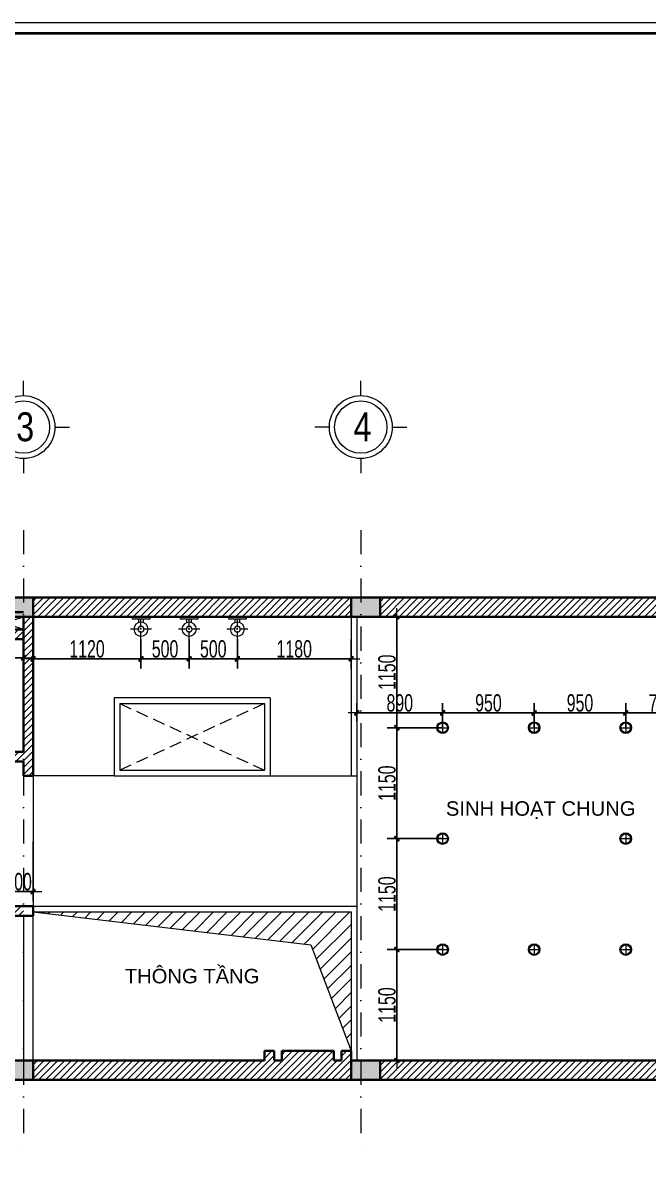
# Model space of a CAD drawing. Header units: inches. Extents: x 921646 to 2157952, y -92667 to 262089.
# Drawn here: x 1994589 to 2001075, y 54693 to 66596 of the extents above; entities that cross this region are included whole.
import ezdxf
from ezdxf.enums import TextEntityAlignment as Align

# ---------------------------------------------------------------- set-up
doc = ezdxf.new("R2010")
doc.units = ezdxf.units.IN
doc.header["$MEASUREMENT"] = 0
for name, pattern in [('CENTER', [2, 1.25, -0.25, 0.25, -0.25]), ('DASHDOT', [1, 0.5, -0.25, 0, -0.25]), ('HIDDEN', [9.525, 6.35, -3.175])]:
    doc.linetypes.add(name, pattern=pattern)
doc.layers.get('0').update_dxf_attribs({"lineweight": 9})
doc.layers.get('DEFPOINTS').update_dxf_attribs({"lineweight": 9})
for name, color, linetype, lineweight in [('00 gach chiu lua', 30, 'Continuous', 13), ('01-WALL', 10, 'Continuous', 35), ('04-TRUC', 40, 'DASHDOT', 9), ('09-DIMOUT', 251, 'Continuous', 9), ('13-VATDUNG', 104, 'Continuous', 13), ('14 KHUAT', 106, 'HIDDEN', 13), ('Cp Net Manh 0.15', 8, 'Continuous', 15), ('Cp Net Thep 0.40', 2, 'Continuous', 40), ('Cp Text 0.15', 3, 'Continuous', 15), ('DIEN-TB', 12, 'Continuous', 5)]:
    doc.layers.add(name, color=color, linetype=linetype, lineweight=lineweight)
doc.layers.add('02-TEXT', color=7, linetype='Continuous')
doc.styles.add('C', font='VHARIAL.TTF')
doc.styles.add('KICHTHUOC', font='VHELVCN.TTF', dxfattribs={"width": 0.8})
doc.styles.add('VHELVEN', font='VHELVEN.TTF')
doc.styles.add('VNI-HELVE', font='VHELVEB.TTF', dxfattribs={"width": 0.8})
doc.dimstyles.new('Copy of 100', dxfattribs={"dimscale": 100, "dimtxt": 1.8, "dimasz": 0.003, "dimexe": 1, "dimexo": 0, "dimgap": 0.1, "dimtad": 1, "dimdec": 0, "dimdsep": 46, "dimtxsty": 'KICHTHUOC', "dimblk": '1A', "dimcen": 0.001, "dimdle": 1.5, "dimclrt": 3, "dimadec": 0, "dimazin": 0, "dimtfac": 1, "dimtdec": 0, "dimtix": 1, "dimtmove": 2, "dimatfit": 3, "dimldrblk": '1A', "dimfxl": 1, "dimtolj": 1, "dimtzin": 0, "dimarcsym": 0})

# ---------------------------------------------------------------- blocks, each defined once
blk = doc.blocks.new('DDDD')
at = {"layer": '09-DIMOUT'}
h = blk.add_hatch(color=256, dxfattribs=at)
h.dxf.hatch_style = 1
h.paths.add_polyline_path([(1648738, 63343), (1649038, 63343), (1649038, 63543), (1648738, 63543)])
at = {"layer": '01-WALL'}
blk.add_lwpolyline([(1648738, 63343), (1649038, 63343), (1649038, 63543), (1648738, 63543)], close=True, dxfattribs=at)
blk = doc.blocks.new('luoi')
at = {"layer": '04-TRUC', "ltscale": 500}
for p, q in [((1739522, 130293), (1739522, 123908)), ((1743022, 130293), (1743022, 123890)), ((1728931, 129594), (1752564, 129594)), ((1728830, 124594), (1752564, 124594))]:
    blk.add_line(p, q, dxfattribs=at)
at = {"layer": '09-DIMOUT', "xscale": -1, "rotation": 180}
for p in [(90584, 192937), (94184, 192937), (90584, 188137), (94184, 188137)]:
    blk.add_blockref('DDDD', p, dxfattribs=at)
blk = doc.blocks.new('tuong t2')
at = {"layer": '09-DIMOUT'}
h = blk.add_hatch(dxfattribs=at)
h.set_pattern_fill('ANSI31', color=256, scale=400)
h.set_pattern_definition([(45, (-254796.685, -87721.633), (-35.355339, 35.355339), [])])
h.paths.add_polyline_path([(1739598, 112789), (1735698, 112789), (1735698, 112589), (1739598, 112589)])
h.paths.add_polyline_path([(1735398, 112789), (1733598, 112789), (1733598, 112589), (1735398, 112589)])
h.paths.add_polyline_path([(1735198, 113389), (1735098, 113389), (1735098, 112789), (1735198, 112789)])
h.paths.add_polyline_path([(1733398, 112789), (1731738, 112789), (1731738, 112589), (1733398, 112589)])
h.paths.add_polyline_path([(1733398, 115689), (1733198, 115689), (1733198, 115589), (1733398, 115589)])
h.paths.add_polyline_path([(1735198, 115889), (1735248, 115889), (1735248, 115989), (1735098, 115989), (1735098, 115689), (1733398, 115689), (1733398, 115589), (1735098, 115589), (1735098, 115189), (1735198, 115189)])
h.paths.add_polyline_path([(1733398, 117389), (1733398, 117589), (1733198, 117589), (1733198, 117389), (1733398, 117389)])
h.paths.add_polyline_path([(1735398, 117589), (1733598, 117589), (1733598, 117389), (1735198, 117389), (1735398, 117389)])
h.paths.add_polyline_path([(1739798, 115989), (1737478, 115989), (1737478, 116089), (1737378, 116089), (1737378, 115989), (1736048, 115989), (1736048, 115889), (1739298, 115889), (1739298, 115739), (1739398, 115739), (1739398, 115889), (1739798, 115889)])
h.paths.add_polyline_path([(1737478, 117389), (1737378, 117389), (1737378, 116789), (1737478, 116789)])
h.paths.add_polyline_path([(1739898, 117389), (1739798, 117389), (1739798, 115989), (1739798, 115739), (1739898, 115739)])
h.paths.add_polyline_path([(1739798, 117259), (1739398, 117259), (1739398, 117389), (1739298, 117389), (1739298, 117159), (1739798, 117159)])
h.paths.add_polyline_path([(1739398, 114839), (1739298, 114839), (1739298, 114289), (1739798, 114289), (1739798, 114389), (1739398, 114389)])
h.paths.add_polyline_path([(1743198, 112789), (1743198, 112889), (1743098, 112889), (1743098, 112789), (1743018, 112789), (1743018, 112875), (1742987, 112889), (1742478, 112889), (1742478, 112789), (1742398, 112789), (1742398, 112889), (1742298, 112889), (1742298, 112789), (1739898, 112789), (1739898, 112589), (1743198, 112589)])
h.paths.add_polyline_path([(1743198, 117589), (1739898, 117589), (1739898, 117389), (1743198, 117389)])
h.paths.add_polyline_path([(1746798, 117589), (1743498, 117589), (1743498, 117389), (1746798, 117389)])
h.paths.add_polyline_path([(1746798, 112789), (1743498, 112789), (1743498, 112589), (1746798, 112589)])
h.paths.add_polyline_path([(1751598, 112739), (1751548, 112739), (1751548, 113189), (1751698, 113189), (1751698, 113289), (1751448, 113289), (1751448, 112739), (1748548, 112739), (1748548, 113289), (1748448, 113289), (1748448, 112789), (1747098, 112789), (1747098, 112589), (1751598, 112589)])
h.paths.add_polyline_path([(1751898, 114189), (1751548, 114189), (1751548, 114089), (1751698, 114089), (1751698, 113602), (1751898, 113602)])
h.paths.add_polyline_path([(1751898, 113602), (1751698, 113602), (1751698, 113289), (1751698, 112789), (1751898, 112789)])
h.paths.add_polyline_path([(1751048, 114189), (1750698, 114189), (1750698, 114689), (1750598, 114689), (1750598, 114189), (1747898, 114189), (1747898, 114089), (1748448, 114089), (1748448, 113989), (1748548, 113989), (1748548, 114089), (1751048, 114089)])
h.paths.add_polyline_path([(1746898, 117389), (1746798, 117389), (1746798, 114089), (1746898, 114089)])
h.paths.add_polyline_path([(1746998, 114189), (1746898, 114189), (1746898, 114089), (1746998, 114089)])
h.paths.add_polyline_path([(1751598, 117589), (1750698, 117589), (1747098, 117589), (1747098, 117439), (1750598, 117439), (1750598, 116990), (1750598, 116889), (1750698, 116889), (1750698, 117389), (1751598, 117389)])
h.paths.add_polyline_path([(1751898, 117389), (1751798, 117389), (1751798, 114189), (1751898, 114189)])
h.paths.add_polyline_path([(1739598, 117439), (1739298, 117439), (1739298, 117389), (1739598, 117389)])
at = {"layer": '01-WALL'}
for p, q in [((1733198, 117589), (1750698, 117589)), ((1739798, 117439), (1737478, 117439)), ((1739798, 117389), (1739798, 115989)), ((1739798, 117389), (1739798, 117159)), ((1746860, 117389), (1739860, 117389)), ((1739898, 117389), (1739898, 115739)), ((1739398, 117259), (1739798, 117259)), ((1739298, 117159), (1739798, 117159)), ((1739898, 116489), (1739898, 115739)), ((1737478, 115989), (1739798, 115989)), ((1739398, 115889), (1739798, 115889)), ((1739798, 115889), (1739798, 115739)), ((1739898, 115739), (1739798, 115739)), ((1739398, 114389), (1739898, 114389)), ((1739898, 114389), (1739898, 114289)), ((1739298, 114289), (1739898, 114289)), ((1742398, 112889), (1742298, 112889)), ((1742298, 112889), (1742298, 112789)), ((1742398, 112889), (1742398, 112789)), ((1743018, 112889), (1742478, 112889)), ((1742478, 112889), (1742478, 112789)), ((1743018, 112889), (1743018, 112789)), ((1743198, 112889), (1743098, 112889)), ((1743098, 112889), (1743098, 112789)), ((1743198, 112889), (1743198, 112789)), ((1742298, 112789), (1731738, 112789)), ((1742478, 112789), (1742398, 112789)), ((1742478, 112789), (1742398, 112789)), ((1743098, 112789), (1743018, 112789)), ((1743098, 112789), (1743018, 112789)), ((1743198, 112789), (1748448, 112789)), ((1751898, 112589), (1731738, 112589))]:
    blk.add_line(p, q, dxfattribs=at)
at = {"layer": '09-DIMOUT'}
for p, q in [((1739398, 117259), (1739798, 117389)), ((1739798, 117259), (1739398, 117389))]:
    blk.add_line(p, q, dxfattribs=at)
blk = doc.blocks.new('A$C788F0ACE')
at = {"layer": 'Cp Net Manh 0.15', "linetype": 'Continuous'}
for p, q in [((0, 300), (0, 440)), ((-300, 0), (-440, 0)), ((300, 0), (440, 0)), ((0, -300), (0, -440))]:
    blk.add_line(p, q, dxfattribs=at)
for radius in [300, 250]:
    blk.add_circle((0, 0), radius, dxfattribs=at)
at = {"layer": 'Cp Text 0.15', "color": 7, "linetype": 'Continuous', "style": 'VHELVEN'}
blk.add_attdef('TRUC', text='', height=280, dxfattribs=at).set_placement((94, 1), align=Align.MIDDLE_CENTER)
blk = doc.blocks.new('dim')
at = {"layer": 'Cp Text 0.15'}
ref = blk.add_blockref('A$C788F0ACE', (1959378.4, 205712.9), dxfattribs=dict(at, xscale=1.086778053933425, yscale=1.086778053933425, zscale=1.086778053933425, rotation=180))
ref.add_attrib('TRUC', '3', dxfattribs={"layer": '0', "color": 3, "height": 300, "style": 'VNI-HELVE', "width": 0.8}).set_placement((1959396.2, 205716.2), align=Align.MIDDLE_CENTER)
ref = blk.add_blockref('A$C788F0ACE', (1962878.4, 205712.9), dxfattribs=dict(at, xscale=1.086778053933425, yscale=1.086778053933425, zscale=1.086778053933425, rotation=180))
ref.add_attrib('TRUC', '4', dxfattribs={"layer": '0', "color": 3, "height": 300, "style": 'VNI-HELVE', "width": 0.8}).set_placement((1962896.2, 205716.2), align=Align.MIDDLE_CENTER)
blk = doc.blocks.new('Khung Ht dep')
at = {"layer": 'Cp Net Thep 0.40', "color": 106, "flags": 128}
blk.add_lwpolyline([(30380, 21415), (30380, 1792), (3162, 1792), (3162, 21415)], close=True, dxfattribs=at)
at = {"layer": 'DEFPOINTS', "ltscale": 100}
blk.add_lwpolyline([(30430, 1692), (30430, 21515), (1912, 21515), (1912, 1692)], close=True, dxfattribs=at)
blk = doc.blocks.new('ád')
at = {"layer": '09-DIMOUT'}
for p, q in [((1953628, 58712), (1953728, 58712)), ((1953678, 58762), (1953678, 58662))]:
    blk.add_line(p, q, dxfattribs=at)
for radius in [60, 50]:
    blk.add_circle((1953678, 58712), radius, dxfattribs=at)
blk = doc.blocks.new('KTHUOC')
blk.add_hatch(color=256).paths.add_polyline_path([(-71, -42), (42, 71, -1), (71, 42), (-42, -71, -1)])
for p, q in [((-14, 14), (14, -14)), ((0, -200), (0, 200)), ((-300, 0), (300, 0))]:
    blk.add_line(p, q)
for points in [[(42, 71), (-71, -42)], [(-42, -71), (71, 42)]]:
    blk.add_lwpolyline(points)
for centre, start, end in [((57, 57), 315, 135), ((-57, -57), 135, 315)]:
    blk.add_arc(centre, 20, start, end)
blk = doc.blocks.new('1A')
at = {"layer": '00 gach chiu lua'}
blk.add_blockref('KTHUOC', (0, 0), dxfattribs=at)
blk = doc.blocks.new('*D433')
at = {"layer": '09-DIMOUT', "color": 0, "lineweight": -2, "transparency": 16777216}
for p, q in [((1994394, 58109), (1994394, 57490)), ((1994694, 58109), (1994694, 57490)), ((1994395, 57590), (1994694, 57590))]:
    blk.add_line(p, q, dxfattribs=at)
at = {"layer": 'DEFPOINTS', "color": 0, "transparency": 16777216}
for p in [(1994394, 58109), (1994694, 58109), (1994694, 57590)]:
    blk.add_point(p, dxfattribs=at)
at = {"layer": '09-DIMOUT', "color": 0, "lineweight": -2, "transparency": 16777216, "xscale": 0.3, "yscale": 0.3, "zscale": 0.3, "rotation": 180}
blk.add_blockref('1A', (1994394, 57590), dxfattribs=at)
at = {"layer": '09-DIMOUT', "color": 0, "lineweight": -2, "transparency": 16777216, "xscale": 0.3, "yscale": 0.3, "zscale": 0.3}
blk.add_blockref('1A', (1994694, 57590), dxfattribs=at)
at = {"layer": '09-DIMOUT', "color": 3, "transparency": 16777216, "insert": (1994544, 57692), "char_height": 180, "attachment_point": 5, "style": 'KICHTHUOC'}
blk.add_mtext('\\A1;300', dxfattribs=at)
blk = doc.blocks.new('*D444')
at = {"layer": '09-DIMOUT', "color": 0, "lineweight": -2, "transparency": 16777216}
for p, q in [((1994044, 59819), (1994044, 60114)), ((1994594, 59739), (1994594, 60114)), ((1994045, 60014), (1994594, 60014))]:
    blk.add_line(p, q, dxfattribs=at)
at = {"layer": 'DEFPOINTS', "color": 0, "transparency": 16777216}
for p in [(1994594, 60014), (1994044, 59819), (1994594, 59739)]:
    blk.add_point(p, dxfattribs=at)
at = {"layer": '09-DIMOUT', "color": 0, "lineweight": -2, "transparency": 16777216, "xscale": 0.3, "yscale": 0.3, "zscale": 0.3, "rotation": 180}
blk.add_blockref('1A', (1994044, 60014), dxfattribs=at)
at = {"layer": '09-DIMOUT', "color": 0, "lineweight": -2, "transparency": 16777216, "xscale": 0.3, "yscale": 0.3, "zscale": 0.3}
blk.add_blockref('1A', (1994594, 60014), dxfattribs=at)
at = {"layer": '09-DIMOUT', "color": 3, "transparency": 16777216, "insert": (1994319, 60116), "char_height": 180, "attachment_point": 5, "style": 'KICHTHUOC'}
blk.add_mtext('\\A1;550', dxfattribs=at)
blk = doc.blocks.new('*D446')
at = {"layer": '09-DIMOUT', "color": 0, "lineweight": -2, "transparency": 16777216}
for p, q in [((1998944, 60439), (1998369, 60439)), ((1998469, 59289), (1998469, 60439)), ((1998944, 59289), (1998369, 59289))]:
    blk.add_line(p, q, dxfattribs=at)
at = {"layer": 'DEFPOINTS', "color": 0, "transparency": 16777216}
for p in [(1998469, 60439), (1998944, 60439), (1998944, 59289)]:
    blk.add_point(p, dxfattribs=at)
at = {"layer": '09-DIMOUT', "color": 0, "lineweight": -2, "transparency": 16777216, "xscale": 0.3, "yscale": 0.3, "zscale": 0.3}
for p, rotation in [((1998469, 60439), 90), ((1998469, 59289), 270)]:
    blk.add_blockref('1A', p, dxfattribs=dict(at, rotation=rotation))
at = {"layer": '09-DIMOUT', "color": 3, "transparency": 16777216, "insert": (1998367, 59864), "char_height": 180, "attachment_point": 5, "rotation": 90, "style": 'KICHTHUOC'}
blk.add_mtext('\\A1;1150', dxfattribs=at)
blk = doc.blocks.new('*D447')
at = {"layer": '09-DIMOUT', "color": 0, "lineweight": -2, "transparency": 16777216}
for p, q in [((1998944, 59289), (1998369, 59289)), ((1998469, 59289), (1998469, 58139)), ((1998944, 58139), (1998369, 58139))]:
    blk.add_line(p, q, dxfattribs=at)
at = {"layer": 'DEFPOINTS', "color": 0, "transparency": 16777216}
for p in [(1998944, 59289), (1998469, 58139), (1998944, 58139)]:
    blk.add_point(p, dxfattribs=at)
at = {"layer": '09-DIMOUT', "color": 0, "lineweight": -2, "transparency": 16777216, "xscale": 0.3, "yscale": 0.3, "zscale": 0.3}
for p, rotation in [((1998469, 59289), 90), ((1998469, 58139), 270)]:
    blk.add_blockref('1A', p, dxfattribs=dict(at, rotation=rotation))
at = {"layer": '09-DIMOUT', "color": 3, "transparency": 16777216, "insert": (1998367, 58714), "char_height": 180, "attachment_point": 5, "rotation": 90, "style": 'KICHTHUOC'}
blk.add_mtext('\\A1;1150', dxfattribs=at)
blk = doc.blocks.new('*D448')
at = {"layer": '09-DIMOUT', "color": 0, "lineweight": -2, "transparency": 16777216}
for p, q in [((1998944, 58139), (1998369, 58139)), ((1998469, 58139), (1998469, 56989)), ((1998944, 56989), (1998369, 56989))]:
    blk.add_line(p, q, dxfattribs=at)
at = {"layer": 'DEFPOINTS', "color": 0, "transparency": 16777216}
for p in [(1998944, 58139), (1998469, 56989), (1998944, 56989)]:
    blk.add_point(p, dxfattribs=at)
at = {"layer": '09-DIMOUT', "color": 0, "lineweight": -2, "transparency": 16777216, "xscale": 0.3, "yscale": 0.3, "zscale": 0.3}
for p, rotation in [((1998469, 58139), 90), ((1998469, 56989), 270)]:
    blk.add_blockref('1A', p, dxfattribs=dict(at, rotation=rotation))
at = {"layer": '09-DIMOUT', "color": 3, "transparency": 16777216, "insert": (1998367, 57564), "char_height": 180, "attachment_point": 5, "rotation": 90, "style": 'KICHTHUOC'}
blk.add_mtext('\\A1;1150', dxfattribs=at)
blk = doc.blocks.new('*D449')
at = {"layer": '09-DIMOUT', "color": 0, "lineweight": -2, "transparency": 16777216}
for p, q in [((1998944, 56989), (1998369, 56989)), ((1998469, 56989), (1998469, 55839)), ((1998869, 55839), (1998369, 55839))]:
    blk.add_line(p, q, dxfattribs=at)
at = {"layer": 'DEFPOINTS', "color": 0, "transparency": 16777216}
for p in [(1998944, 56989), (1998469, 55839), (1998869, 55839)]:
    blk.add_point(p, dxfattribs=at)
at = {"layer": '09-DIMOUT', "color": 0, "lineweight": -2, "transparency": 16777216, "xscale": 0.3, "yscale": 0.3, "zscale": 0.3}
for p, rotation in [((1998469, 56989), 90), ((1998469, 55839), 270)]:
    blk.add_blockref('1A', p, dxfattribs=dict(at, rotation=rotation))
at = {"layer": '09-DIMOUT', "color": 3, "transparency": 16777216, "insert": (1998367, 56414), "char_height": 180, "attachment_point": 5, "rotation": 90, "style": 'KICHTHUOC'}
blk.add_mtext('\\A1;1150', dxfattribs=at)
blk = doc.blocks.new('*D450')
at = {"layer": '09-DIMOUT', "color": 0, "lineweight": -2, "transparency": 16777216}
for p, q in [((1998054, 59353), (1998054, 59543)), ((1998944, 59289), (1998944, 59543)), ((1998055, 59443), (1998944, 59443))]:
    blk.add_line(p, q, dxfattribs=at)
at = {"layer": 'DEFPOINTS', "color": 0, "transparency": 16777216}
for p in [(1998944, 59443), (1998054, 59353), (1998944, 59289)]:
    blk.add_point(p, dxfattribs=at)
at = {"layer": '09-DIMOUT', "color": 0, "lineweight": -2, "transparency": 16777216, "xscale": 0.3, "yscale": 0.3, "zscale": 0.3, "rotation": 180}
blk.add_blockref('1A', (1998054, 59443), dxfattribs=at)
at = {"layer": '09-DIMOUT', "color": 0, "lineweight": -2, "transparency": 16777216, "xscale": 0.3, "yscale": 0.3, "zscale": 0.3}
blk.add_blockref('1A', (1998944, 59443), dxfattribs=at)
at = {"layer": '09-DIMOUT', "color": 3, "transparency": 16777216, "insert": (1998499, 59545), "char_height": 180, "attachment_point": 5, "style": 'KICHTHUOC'}
blk.add_mtext('\\A1;890', dxfattribs=at)
blk = doc.blocks.new('*D451')
at = {"layer": '09-DIMOUT', "color": 0, "lineweight": -2, "transparency": 16777216}
for p, q in [((1998944, 59289), (1998944, 59543)), ((1999894, 59289), (1999894, 59543)), ((1998945, 59443), (1999894, 59443))]:
    blk.add_line(p, q, dxfattribs=at)
at = {"layer": 'DEFPOINTS', "color": 0, "transparency": 16777216}
for p in [(1999894, 59443), (1998944, 59289), (1999894, 59289)]:
    blk.add_point(p, dxfattribs=at)
at = {"layer": '09-DIMOUT', "color": 0, "lineweight": -2, "transparency": 16777216, "xscale": 0.3, "yscale": 0.3, "zscale": 0.3, "rotation": 180}
blk.add_blockref('1A', (1998944, 59443), dxfattribs=at)
at = {"layer": '09-DIMOUT', "color": 0, "lineweight": -2, "transparency": 16777216, "xscale": 0.3, "yscale": 0.3, "zscale": 0.3}
blk.add_blockref('1A', (1999894, 59443), dxfattribs=at)
at = {"layer": '09-DIMOUT', "color": 3, "transparency": 16777216, "insert": (1999419, 59545), "char_height": 180, "attachment_point": 5, "style": 'KICHTHUOC'}
blk.add_mtext('\\A1;950', dxfattribs=at)
blk = doc.blocks.new('*D452')
at = {"layer": '09-DIMOUT', "color": 0, "lineweight": -2, "transparency": 16777216}
for p, q in [((1999894, 59289), (1999894, 59543)), ((2000844, 59289), (2000844, 59543)), ((1999895, 59443), (2000844, 59443))]:
    blk.add_line(p, q, dxfattribs=at)
at = {"layer": 'DEFPOINTS', "color": 0, "transparency": 16777216}
for p in [(2000844, 59443), (1999894, 59289), (2000844, 59289)]:
    blk.add_point(p, dxfattribs=at)
at = {"layer": '09-DIMOUT', "color": 0, "lineweight": -2, "transparency": 16777216, "xscale": 0.3, "yscale": 0.3, "zscale": 0.3, "rotation": 180}
blk.add_blockref('1A', (1999894, 59443), dxfattribs=at)
at = {"layer": '09-DIMOUT', "color": 0, "lineweight": -2, "transparency": 16777216, "xscale": 0.3, "yscale": 0.3, "zscale": 0.3}
blk.add_blockref('1A', (2000844, 59443), dxfattribs=at)
at = {"layer": '09-DIMOUT', "color": 3, "transparency": 16777216, "insert": (2000369, 59545), "char_height": 180, "attachment_point": 5, "style": 'KICHTHUOC'}
blk.add_mtext('\\A1;950', dxfattribs=at)
blk = doc.blocks.new('*D453')
at = {"layer": '09-DIMOUT', "color": 0, "lineweight": -2, "transparency": 16777216}
for p, q in [((2000844, 59289), (2000844, 59543)), ((2001594, 59253), (2001594, 59543)), ((2000845, 59443), (2001594, 59443))]:
    blk.add_line(p, q, dxfattribs=at)
at = {"layer": 'DEFPOINTS', "color": 0, "transparency": 16777216}
for p in [(2001594, 59443), (2000844, 59289), (2001594, 59253)]:
    blk.add_point(p, dxfattribs=at)
at = {"layer": '09-DIMOUT', "color": 0, "lineweight": -2, "transparency": 16777216, "xscale": 0.3, "yscale": 0.3, "zscale": 0.3, "rotation": 180}
blk.add_blockref('1A', (2000844, 59443), dxfattribs=at)
at = {"layer": '09-DIMOUT', "color": 0, "lineweight": -2, "transparency": 16777216, "xscale": 0.3, "yscale": 0.3, "zscale": 0.3}
blk.add_blockref('1A', (2001594, 59443), dxfattribs=at)
at = {"layer": '09-DIMOUT', "color": 3, "transparency": 16777216, "insert": (2001219, 59545), "char_height": 180, "attachment_point": 5, "style": 'KICHTHUOC'}
blk.add_mtext('\\A1;750', dxfattribs=at)
blk = doc.blocks.new('ĐÈN ỐP TƯỜNG RÀO')
at = {"layer": 'DIEN-TB', "color": 8, "linetype": 'CENTER', "ltscale": 80}
for p, q in [((-5, 276), (-5, 26)), ((120, 151), (-130, 151))]:
    blk.add_line(p, q, dxfattribs=at)
at = {"layer": 'DIEN-TB', "lineweight": 5, "ltscale": 50}
for p, q in [((-32, 70), (-32, 23)), ((23, 70), (23, 23))]:
    blk.add_line(p, q, dxfattribs=at)
blk.add_lwpolyline([(-111, 23), (102, 23), (102, 0), (-111, 0)], close=True, dxfattribs=at)
at = {"layer": 'DIEN-TB', "color": 30}
blk.add_circle((-5, 151), 85, dxfattribs=at)
at = {"layer": 'DIEN-TB', "color": 0, "ltscale": 0.05}
blk.add_circle((-5, 151), 35, dxfattribs=at)
blk = doc.blocks.new('*D1020')
at = {"layer": '09-DIMOUT', "color": 0, "lineweight": -2, "transparency": 16777216}
for p, q in [((1994694, 60439), (1994694, 59903)), ((1995814, 60204), (1995814, 59903)), ((1994695, 60003), (1995814, 60003))]:
    blk.add_line(p, q, dxfattribs=at)
at = {"layer": 'DEFPOINTS', "color": 0, "transparency": 16777216}
for p in [(1994694, 60439), (1995814, 60204), (1995814, 60003)]:
    blk.add_point(p, dxfattribs=at)
at = {"layer": '09-DIMOUT', "color": 0, "lineweight": -2, "transparency": 16777216, "xscale": 0.3, "yscale": 0.3, "zscale": 0.3, "rotation": 180}
blk.add_blockref('1A', (1994694, 60003), dxfattribs=at)
at = {"layer": '09-DIMOUT', "color": 0, "lineweight": -2, "transparency": 16777216, "xscale": 0.3, "yscale": 0.3, "zscale": 0.3}
blk.add_blockref('1A', (1995814, 60003), dxfattribs=at)
at = {"layer": '09-DIMOUT', "color": 3, "transparency": 16777216, "insert": (1995254, 60105), "char_height": 180, "attachment_point": 5, "style": 'KICHTHUOC'}
blk.add_mtext('\\A1;1120', dxfattribs=at)
blk = doc.blocks.new('*D1021')
at = {"layer": '09-DIMOUT', "color": 0, "lineweight": -2, "transparency": 16777216}
for p, q in [((1995814, 60204), (1995814, 59903)), ((1996314, 60204), (1996314, 59903)), ((1995815, 60003), (1996314, 60003))]:
    blk.add_line(p, q, dxfattribs=at)
at = {"layer": 'DEFPOINTS', "color": 0, "transparency": 16777216}
for p in [(1995814, 60204), (1996314, 60204), (1996314, 60003)]:
    blk.add_point(p, dxfattribs=at)
at = {"layer": '09-DIMOUT', "color": 0, "lineweight": -2, "transparency": 16777216, "xscale": 0.3, "yscale": 0.3, "zscale": 0.3, "rotation": 180}
blk.add_blockref('1A', (1995814, 60003), dxfattribs=at)
at = {"layer": '09-DIMOUT', "color": 0, "lineweight": -2, "transparency": 16777216, "xscale": 0.3, "yscale": 0.3, "zscale": 0.3}
blk.add_blockref('1A', (1996314, 60003), dxfattribs=at)
at = {"layer": '09-DIMOUT', "color": 3, "transparency": 16777216, "insert": (1996064, 60105), "char_height": 180, "attachment_point": 5, "style": 'KICHTHUOC'}
blk.add_mtext('\\A1;500', dxfattribs=at)
blk = doc.blocks.new('*D1022')
at = {"layer": '09-DIMOUT', "color": 0, "lineweight": -2, "transparency": 16777216}
for p, q in [((1996314, 60204), (1996314, 59903)), ((1996814, 60204), (1996814, 59903)), ((1996315, 60003), (1996814, 60003))]:
    blk.add_line(p, q, dxfattribs=at)
at = {"layer": 'DEFPOINTS', "color": 0, "transparency": 16777216}
for p in [(1996314, 60204), (1996814, 60204), (1996814, 60003)]:
    blk.add_point(p, dxfattribs=at)
at = {"layer": '09-DIMOUT', "color": 0, "lineweight": -2, "transparency": 16777216, "xscale": 0.3, "yscale": 0.3, "zscale": 0.3, "rotation": 180}
blk.add_blockref('1A', (1996314, 60003), dxfattribs=at)
at = {"layer": '09-DIMOUT', "color": 0, "lineweight": -2, "transparency": 16777216, "xscale": 0.3, "yscale": 0.3, "zscale": 0.3}
blk.add_blockref('1A', (1996814, 60003), dxfattribs=at)
at = {"layer": '09-DIMOUT', "color": 3, "transparency": 16777216, "insert": (1996564, 60105), "char_height": 180, "attachment_point": 5, "style": 'KICHTHUOC'}
blk.add_mtext('\\A1;500', dxfattribs=at)
blk = doc.blocks.new('*D1023')
at = {"layer": '09-DIMOUT', "color": 0, "lineweight": -2, "transparency": 16777216}
for p, q in [((1996814, 60204), (1996814, 59903)), ((1997994, 60204), (1997994, 59903)), ((1996815, 60003), (1997994, 60003))]:
    blk.add_line(p, q, dxfattribs=at)
at = {"layer": 'DEFPOINTS', "color": 0, "transparency": 16777216}
for p in [(1996814, 60204), (1997994, 60204), (1997994, 60003)]:
    blk.add_point(p, dxfattribs=at)
at = {"layer": '09-DIMOUT', "color": 0, "lineweight": -2, "transparency": 16777216, "xscale": 0.3, "yscale": 0.3, "zscale": 0.3, "rotation": 180}
blk.add_blockref('1A', (1996814, 60003), dxfattribs=at)
at = {"layer": '09-DIMOUT', "color": 0, "lineweight": -2, "transparency": 16777216, "xscale": 0.3, "yscale": 0.3, "zscale": 0.3}
blk.add_blockref('1A', (1997994, 60003), dxfattribs=at)
at = {"layer": '09-DIMOUT', "color": 3, "transparency": 16777216, "insert": (1997404, 60105), "char_height": 180, "attachment_point": 5, "style": 'KICHTHUOC'}
blk.add_mtext('\\A1;1180', dxfattribs=at)

msp = doc.modelspace()

# ---------------------------------------------------------------- hatches: boundary and pattern name
at = {"layer": '09-DIMOUT'}
h = msp.add_hatch(dxfattribs=at)
h.set_pattern_fill('ANSI31', color=256, scale=800)
h.set_pattern_definition([(45, (0, -33394.72), (-70.710678, 70.710678), [])])
h.paths.add_polyline_path([(1997994.4, 57379), (1994694.4, 57379), (1997575.3, 57038.4), (1997994.4, 55939)])

# ---------------------------------------------------------------- linework, layer by layer
for p, q in [((1998054.4, 58789), (1998054.4, 57439)), ((1994694.4, 57379), (1997575.3, 57038.4)), ((1997575.3, 57038.4), (1997994.4, 55939))]:
    msp.add_line(p, q, dxfattribs=at)
msp.add_lwpolyline([(1994694.4, 57339), (1994594.4, 57339), (1994594.4, 55839), (1994694.4, 55839)], close=True, dxfattribs=at)
at = {"layer": '13-VATDUNG'}
for p, q in [((1997994.4, 60439), (1997994.4, 58789)), ((1998054.4, 60439), (1998054.4, 58789)), ((1995534.4, 59599), (1995534.4, 58789)), ((1997154.4, 59599), (1995534.4, 59599)), ((1995594.4, 59539), (1995594.4, 58849)), ((1995594.4, 59539), (1997094.4, 59539)), ((1997094.4, 59539), (1997094.4, 58849)), ((1997154.4, 59599), (1997154.4, 58789)), ((1995594.4, 58849), (1997094.4, 58849)), ((1994694.4, 58789), (1994694.4, 57439)), ((1995534.4, 58789), (1994694.4, 58789)), ((1995534.4, 58789), (1997154.4, 58789)), ((1997154.4, 58789), (1997994.4, 58789)), ((1997994.4, 58789), (1998054.4, 58789)), ((1994694.4, 57439), (1998054.4, 57439)), ((1994694.4, 57379), (1997994.4, 57379)), ((1997994.4, 57379), (1997994.4, 55839)), ((1998054.4, 57439), (1998054.4, 55839))]:
    msp.add_line(p, q, dxfattribs=at)
at = {"layer": '14 KHUAT', "ltscale": 20}
for p, q in [((1995594.4, 59539), (1997094.4, 58849)), ((1997094.4, 59539), (1995594.4, 58849))]:
    msp.add_line(p, q, dxfattribs=at)

# ---------------------------------------------------------------- block references
at = {"layer": '01-WALL'}
msp.add_blockref('luoi', (255072.6, -68955.2), dxfattribs=at)
at = {"layer": '09-DIMOUT'}
for name, p in [('dim', (35216, -143307)), ('ád', (45266, 577)), ('ád', (46216, 577)), ('ád', (47166, 577)), ('ád', (45266, -573)), ('ád', (47166, -573)), ('ád', (45266, -1723)), ('ád', (46216, -1723)), ('ád', (47166, -1723))]:
    msp.add_blockref(name, p, dxfattribs=at)
at = {"layer": '13-VATDUNG'}
msp.add_blockref('tuong t2', (254796.7, -56950.3), dxfattribs=at)
at = {"layer": 'Cp Net Manh 0.15', "xscale": 1.05319564237593, "yscale": 1.05319564237593, "zscale": 1.05319564237593}
msp.add_blockref('Khung Ht dep', (1978466.7, 43936.4), dxfattribs=at)
at = {"layer": 'DIEN-TB', "lineweight": 5, "xscale": -0.8784806939999997, "yscale": 0.8528158805247896, "zscale": 0.8528158805247896, "rotation": 180}
for p in [(1995818.5, 60439), (1996318.5, 60439), (1996818.5, 60439)]:
    msp.add_blockref('ĐÈN ỐP TƯỜNG RÀO', p, dxfattribs=at)

# ---------------------------------------------------------------- texts
at = {"layer": '02-TEXT', "style": 'C'}
for s, p in [('SINH HO¹T CHUNG', (1999961.4, 58376.5)), ('TH¤NG TÇNG', (1996344.4, 56639))]:
    msp.add_text(s, height=150, dxfattribs=at).set_placement(p, align=Align.CENTER)

# ---------------------------------------------------------------- dimensions: what is measured, and where the dimension line sits
at = {"layer": '09-DIMOUT'}
for base, p1, p2, picture, middle in [((1998469, 60439), (1998944.4, 59289), (1998944.4, 60439), '*D446', (1998367.1, 59864)), ((1998469, 58139), (1998944.4, 59289), (1998944.4, 58139), '*D447', (1998367.1, 58714)), ((1998469, 56989), (1998944.4, 58139), (1998944.4, 56989), '*D448', (1998367.1, 57564)), ((1998469, 55839), (1998944.4, 56989), (1998868.6, 55839), '*D449', (1998367.1, 56414))]:
    dim = msp.add_linear_dim(base=base, p1=p1, p2=p2, angle=90, dimstyle='Copy of 100', dxfattribs=at)
    dim.commit()
    dim.dimension.update_dxf_attribs({"geometry": picture, "text_midpoint": middle})
for base, p1, p2, picture, middle in [((1995814.4, 60002.7), (1994694.4, 60439), (1995814.4, 60203.7), '*D1020', (1995254.4, 60104.6)), ((1994594.4, 60013.8), (1994044.4, 59819), (1994594.4, 59739), '*D444', (1994319.4, 60115.8)), ((1996314.4, 60002.7), (1995814.4, 60203.7), (1996314.4, 60203.7), '*D1021', (1996064.4, 60104.6)), ((1996814.4, 60002.7), (1996314.4, 60203.7), (1996814.4, 60203.7), '*D1022', (1996564.4, 60104.6)), ((1997994.4, 60002.7), (1996814.4, 60203.7), (1997994.4, 60203.7), '*D1023', (1997404.4, 60104.6)), ((1998944.4, 59443.5), (1998054.4, 59352.7), (1998944.4, 59289), '*D450', (1998499.4, 59545.4)), ((1999894.4, 59443.5), (1998944.4, 59289), (1999894.4, 59289), '*D451', (1999419.4, 59545.4)), ((2000844.4, 59443.5), (1999894.4, 59289), (2000844.4, 59289), '*D452', (2000369.4, 59545.4)), ((2001594.4, 59443.5), (2000844.4, 59289), (2001594.4, 59253), '*D453', (2001219.4, 59545.4)), ((1994694.4, 57589.9), (1994394.4, 58109.1), (1994694.4, 58109.1), '*D433', (1994544.4, 57691.8))]:
    dim = msp.add_linear_dim(base=base, p1=p1, p2=p2, dimstyle='Copy of 100', dxfattribs=at)
    dim.commit()
    dim.dimension.update_dxf_attribs({"geometry": picture, "text_midpoint": middle})

doc.saveas('drawing.dxf')
